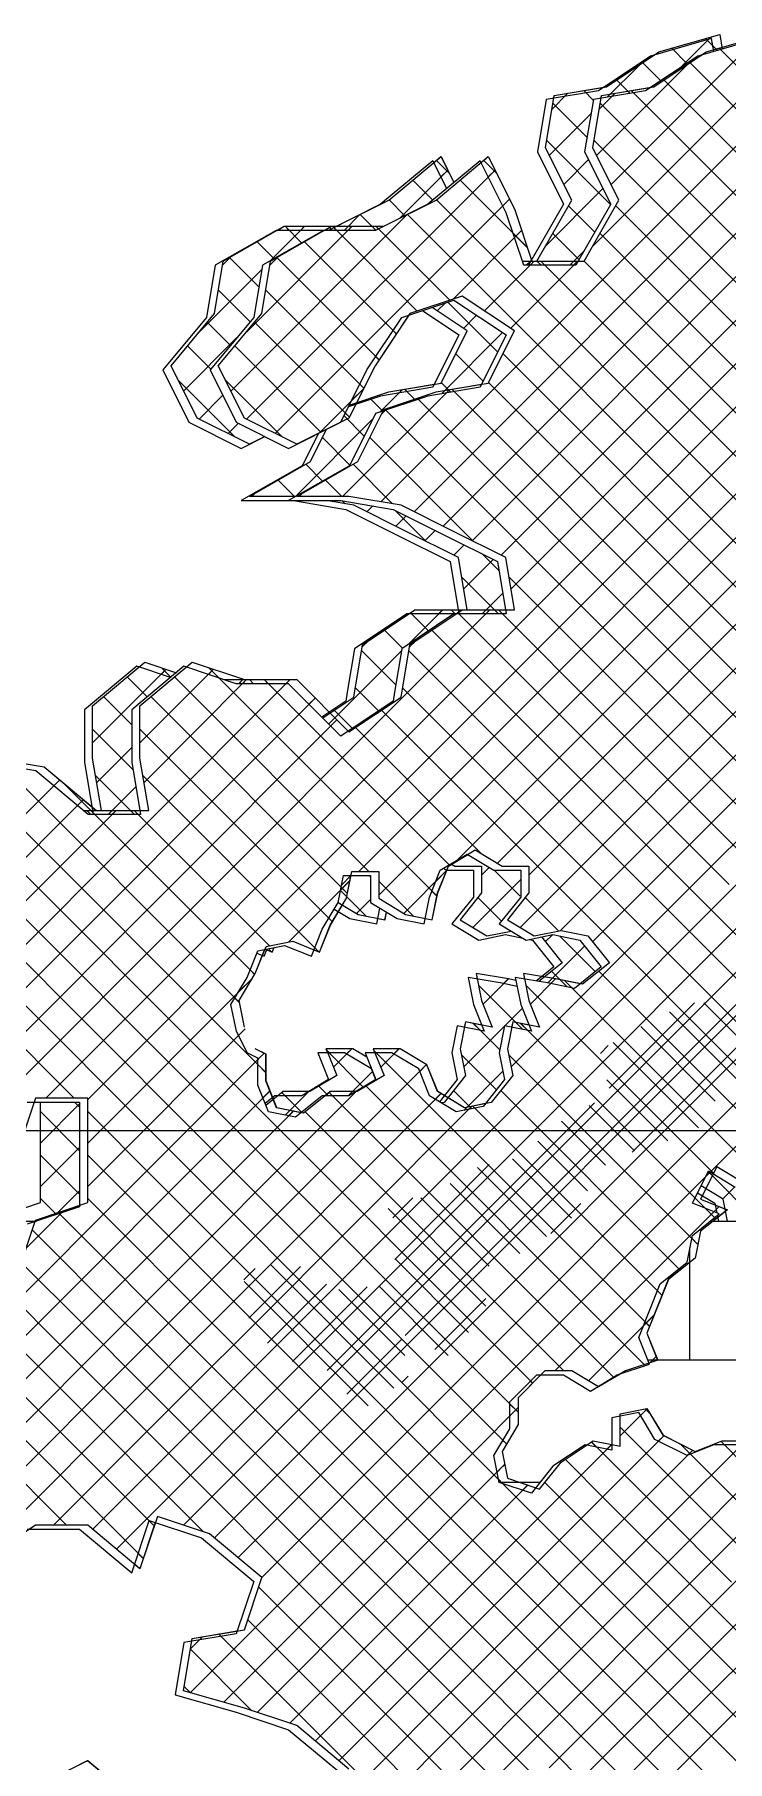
# Model space of a CAD drawing. Header units: millimetres. Extents: x -35517 to 139323, y -3702 to 5999.
# Drawn here: x 2637 to 3886, y 2884 to 5999 of the extents above; entities that cross this region are included whole.
import ezdxf

# ---------------------------------------------------------------- set-up
doc = ezdxf.new("R2010")
doc.units = ezdxf.units.MM
for name, color, linetype, lineweight in [('A-ROOF-OTLN', 132, 'Continuous', 5), ('A-ROOF-PATT', 132, 'Continuous', 9), ('G-ANNO-TEXT', 231, 'Continuous', 5), ('G-IMPT', 8, 'Continuous', 5), ('L-PLNT', 71, 'Continuous', 5)]:
    doc.layers.add(name, color=color, linetype=linetype, lineweight=lineweight)

# ---------------------------------------------------------------- blocks, each defined once
blk = doc.blocks.new('SVA_Shades of Green Tree - Australian_Tree_based_on_Leopard_Tree_2901-V131-GENERAL NORTH ELEVATION')
at = {"layer": 'G-IMPT'}
for p, q in [((3676.2, 5728.9), (3941.3, 5994.5)), ((3373.5, 5112), (4227.7, 5967.7)), ((3425.7, 5085.9), (4298.9, 5960.5)), ((3495.6, 4685.3), (4763.6, 5955.5)), ((3873.2, 5971.9), (3870.7, 5974.4)), ((4763.8, 5080), (3870.9, 5974.4)), ((3321.3, 5138.2), (4125, 5943.3)), ((3477.9, 5059.8), (4362.5, 5945.8)), ((3495.7, 4999.1), (4414.7, 5919.7)), ((3643.1, 5617.4), (3967, 5941.8)), ((3650.1, 5781.2), (3813.7, 5945.2)), ((4763.8, 5001.5), (3818.5, 5948.4)), ((3260.9, 5156.1), (4008.3, 5904.8)), ((3353.9, 4778.7), (4478.1, 5904.8)), ((3398.1, 4744.6), (4556.4, 5904.8)), ((3442.3, 4710.4), (4638.4, 5908.5)), ((3654.9, 5864.5), (3683.5, 5893.2)), ((3677.5, 5887.2), (3683.4, 5893.2)), ((3716.4, 5893.7), (3712.1, 5898)), ((4689.1, 4919.5), (3712.3, 5898)), ((4741.3, 4945.6), (3771.6, 5917)), ((4638.6, 4891.6), (3656.7, 5875.2)), ((3874.5, 4986.5), (4763.8, 5877.2)), ((4588.5, 4863.4), (3645.5, 5808)), ((3470, 5748.3), (3446.4, 5772)), ((3470.1, 5748.3), (3446.5, 5772)), ((3018.5, 5305.5), (3467, 5754.7)), ((3525.2, 5614.7), (3403.8, 5736.4)), ((3454.6, 5742.4), (3466.9, 5754.7)), ((3070.7, 5279.3), (3493.1, 5702.4)), ((3480.7, 5690.1), (3493, 5702.4)), ((2990.7, 5356), (3308.3, 5674.2)), ((4180.1, 4801.9), (3309, 5674.5)), ((4198.6, 4861.9), (3361.1, 5700.7)), ((4381.1, 4992.7), (3684.7, 5690.3)), ((3018.5, 5462.3), (3209.1, 5653.2)), ((3180.9, 5645.8), (3173.5, 5653.2)), ((3326.4, 5500.2), (3173.7, 5653.2)), ((3201.5, 5645.8), (3208.9, 5653.2)), ((3256.7, 5648.3), (3251.8, 5653.2)), ((3385.1, 5519.8), (3252, 5653.2)), ((3391.1, 5521.8), (3514.9, 5645.8)), ((3525.1, 5614.7), (3499.4, 5640.5)), ((3501.9, 5632.9), (3514.8, 5645.8)), ((4312.3, 4983.2), (3656.2, 5640.4)), ((3289, 5459.2), (3123.3, 5625.2)), ((3061, 5583.3), (3075.7, 5598)), ((3257.7, 5412.1), (3073.4, 5596.7)), ((3448.1, 5500.4), (3537.7, 5590.3)), ((3495, 5469.1), (3616, 5590.3)), ((3530.2, 5582.9), (3537.6, 5590.3)), ((3556.9, 5582.9), (3549.5, 5590.3)), ((4231.4, 4907.3), (3549.7, 5590.3)), ((3608.5, 5582.9), (3615.9, 5590.3)), ((4271.9, 4945.3), (3627.7, 5590.5)), ((3230.4, 5361), (3053.5, 5538.2)), ((3204.3, 5308.8), (3033.3, 5480.1)), ((3288.9, 5459.2), (3283.1, 5465.1)), ((3152.9, 5281.8), (2997.7, 5437.3)), ((3941.5, 4962.5), (3481.4, 5423.3)), ((3257.6, 5412.1), (3251.7, 5418)), ((3083.5, 5272.9), (2980.8, 5375.8)), ((3150.2, 5280.5), (3230.3, 5360.7)), ((3208.1, 5338.7), (3230.1, 5360.7)), ((3230.3, 5361), (3223, 5368.4)), ((3393.1, 5354.9), (3388.8, 5359.1)), ((3820.5, 4926.9), (3389, 5359.1)), ((3840.1, 4985.7), (3455.3, 5371.1)), ((3192.1, 5165.7), (3384.5, 5358.4)), ((3328.4, 5341.2), (3326.6, 5343.1)), ((3800.9, 4868), (3326.7, 5343.1)), ((3378.5, 5352.4), (3384.4, 5358.4)), ((3204.2, 5308.8), (3196.9, 5316.1)), ((3261.9, 5314), (3273.1, 5325.2)), ((3269.7, 5321.6), (3267.8, 5323.5)), ((3741.1, 4849.6), (3268, 5323.5)), ((3269.2, 5321.4), (3272.9, 5325.2)), ((3427.9, 5084.8), (3241, 5272.1)), ((3282, 5152.6), (3210.9, 5223.8)), ((3190.6, 5165.7), (3161, 5195.3)), ((3112.3, 5165.7), (3111.2, 5166.7)), ((3113.8, 5165.7), (3119.9, 5171.7)), ((3671.3, 4841), (3492.1, 5020.5)), ((3823.2, 4935.1), (3874.5, 4986.5)), ((3953.5, 4872), (3840.1, 4985.7)), ((3309.7, 4812.9), (3457.8, 4961.2)), ((3401.9, 4953.8), (3399.8, 4956)), ((3663.8, 4691.6), (3399.9, 4956)), ((3450.3, 4953.8), (3457.7, 4961.2)), ((3480.2, 4953.8), (3472.9, 4961.2)), ((3667.5, 4766.3), (3473, 4961.2)), ((3664.1, 4697.3), (3932.2, 4965.8)), ((3591.9, 4685.3), (3352.9, 4924.6)), ((3737.8, 4849.6), (3823.2, 4935.1)), ((3987.1, 4760), (3820.5, 4926.9)), ((3312.8, 4894.4), (3323.2, 4904.8)), ((3528, 4482.5), (3956, 4911.2)), ((3513.6, 4685.3), (3311.7, 4887.5)), ((4117.2, 4551.2), (3800.9, 4868)), ((2240.5, 3977.2), (3097.3, 4835.4)), ((2826.6, 4721.1), (2959.3, 4854)), ((2833.9, 4650), (3019, 4835.4)), ((3239.5, 4489.2), (2889, 4840.3)), ((2950, 4844.8), (2959.2, 4854)), ((2969.1, 4838.4), (2950.7, 4856.8)), ((3362.3, 4444.6), (2950.8, 4856.8)), ((3011.5, 4828), (3018.9, 4835.4)), ((3057.8, 4828), (3050.4, 4835.4)), ((3385.1, 4500.3), (3050.5, 4835.4)), ((3089.8, 4828), (3097.2, 4835.4)), ((3668.2, 4779.8), (3737.8, 4849.6)), ((4020.5, 4491.2), (3671.3, 4841)), ((4068.9, 4521.2), (3741.1, 4849.6)), ((2283.2, 3941.5), (3142.5, 4802.2)), ((2405.9, 3907.5), (3309.7, 4812.9)), ((3200.8, 4449.6), (2846.3, 4804.7)), ((3131.3, 4791.1), (3142.3, 4802.2)), ((3301.5, 4819.2), (3300.5, 4820.3)), ((3662.5, 4457.7), (3301.5, 4819.2)), ((3560.8, 4436.9), (3950.8, 4827.6)), ((2656.9, 4080.5), (3353.9, 4778.7)), ((3597.4, 4444.4), (3262.2, 4780.2)), ((3573.8, 4685.3), (3668.2, 4779.8)), ((3659.1, 4457), (3977.9, 4776.3)), ((2327.6, 3907.5), (3181.6, 4763)), ((2732.3, 4077.7), (3398.1, 4744.6)), ((3173.6, 4398.4), (2826.6, 4746)), ((3170.5, 4751.9), (3181.5, 4763)), ((3442.5, 4521.2), (3215.2, 4748.8)), ((3970.1, 4463.3), (3667.5, 4766.3)), ((3221.5, 4489.2), (3442.3, 4710.4)), ((3751, 4470.6), (4006.1, 4726.1)), ((3006.4, 4252.2), (2566.6, 4692.7)), ((3257.1, 4446.4), (3495.6, 4685.3)), ((3395.2, 4506.3), (3573.8, 4685.3)), ((3471.1, 4504), (3652.1, 4685.3)), ((3727.5, 4471), (3513.6, 4685.3)), ((3808.1, 4468.7), (3591.9, 4685.3)), ((3652.1, 4685.3), (3664.1, 4697.3)), ((3889.1, 4466), (3663.8, 4691.6)), ((3826.8, 4468.1), (4051.8, 4693.5)), ((2984.2, 4117.6), (2454, 4648.6)), ((2486, 4458.3), (2682, 4654.6)), ((3032.9, 4147.2), (2508.9, 4672.1)), ((2671.1, 4643.9), (2681.8, 4654.6)), ((2745.2, 4592.1), (2687.4, 4650)), ((3033.5, 4303.5), (2687.5, 4650)), ((3149.1, 4344.5), (2831.8, 4662.3)), ((2496.7, 4390.7), (2724.7, 4619)), ((2713.9, 4608.3), (2724.6, 4619)), ((2185.8, 4000.8), (2783.5, 4599.5)), ((2945.9, 4077.5), (2440.6, 4583.6)), ((2776, 4592.1), (2783.4, 4599.5)), ((2823.5, 4592.1), (2816.1, 4599.5)), ((3060.4, 4354.9), (2816.2, 4599.5)), ((3302.5, 4413.5), (3379.5, 4490.7)), ((3359.9, 4471.1), (3379.4, 4490.7)), ((3395, 4506.3), (3398.6, 4509.9)), ((2919.8, 4025.2), (2483.3, 4462.4)), ((3088.2, 3649.8), (3902.5, 4465.5)), ((3094.2, 4361.7), (3205.5, 4473.1)), ((3159.7, 3643), (3977.2, 4461.9)), ((3188.8, 4456.6), (3205.3, 4473.1)), ((3200.6, 4449.6), (3189.6, 4460.6)), ((3319.8, 4408.9), (3257.1, 4471.7)), ((3495.8, 4136.6), (3826.8, 4468.1)), ((3584.6, 4382.4), (3659.1, 4457)), ((3642.9, 4362.3), (3751, 4470.6)), ((4247, 3872.2), (3662.5, 4457.7)), ((4278.4, 3919.2), (3727.5, 4471)), ((4247.9, 4028.1), (3808.1, 4468.7)), ((3231.2, 3636.2), (4025.7, 4432.1)), ((3362.2, 4444.6), (3353, 4453.9)), ((3512.2, 4388.3), (3560.8, 4436.9)), ((3532.4, 4431.1), (3521.4, 4442.2)), ((3581.7, 4381.8), (3532.4, 4431.1)), ((4082.3, 3958.7), (3597.4, 4444.4)), ((3173.5, 4398.4), (3167.1, 4404.8)), ((3302.7, 3629.4), (4074.3, 4402.3)), ((2885.6, 3981), (2496.7, 4370.5)), ((3315, 3563.3), (4122.9, 4372.5)), ((2708, 4080.5), (2431.8, 4357.2)), ((3149, 4344.5), (3141.9, 4351.6)), ((3336.1, 3506), (4168.6, 4339.9)), ((3033.4, 4303.5), (3025.2, 4311.6)), ((3384.5, 3476), (4214.2, 4307.2)), ((4078.4, 3884.2), (3654.1, 4309.3)), ((2732.3, 3999.2), (3029.7, 4297)), ((3003.9, 4271.4), (3029.5, 4297)), ((3861, 3945.1), (3522.5, 4284.2)), ((3530.7, 4249.9), (3576.2, 4295.5)), ((3567.5, 4286.9), (3576.1, 4295.5)), ((3605.6, 4279.2), (3592.7, 4292.2)), ((4059.1, 3825.1), (3592.8, 4292.2)), ((3006.3, 4252.2), (2997.6, 4260.9)), ((3305.1, 3651.8), (3902.1, 4249.8)), ((3672.6, 4098.3), (3826.4, 4252.4)), ((4030.9, 4064.5), (3843.3, 4252.4)), ((3525.9, 4202.2), (3513, 4215.1)), ((3865.3, 3862.4), (3513.2, 4215.1)), ((3714.1, 3983), (3960.8, 4230.2)), ((3864.1, 4074.7), (3729.7, 4209.4)), ((4009.4, 4007.6), (3781.6, 4235.8)), ((2750.5, 3939), (3016.6, 4205.5)), ((3004.2, 4193.2), (3016.4, 4205.5)), ((3656.9, 4161), (3670.9, 4175)), ((3833.9, 4026.5), (3680.2, 4180.5)), ((2924.7, 4035.1), (3042.2, 4152.8)), ((3053.9, 4126.2), (3032.9, 4147.2)), ((3039.1, 4149.7), (3042.1, 4152.8)), ((3042.1, 4152.8), (3050.7, 4161.4)), ((3042.2, 4152.8), (3050.8, 4161.4)), ((3252.7, 4162.1), (3248.5, 4166.4)), ((3745.8, 3668.4), (3248.6, 4166.4)), ((3260.7, 4136.3), (3293.8, 4169.5)), ((3284.3, 4160.1), (3293.7, 4169.5)), ((3832.9, 3816.5), (3491.5, 4158.4)), ((2825, 3621.4), (3343.5, 4140.8)), ((3534.8, 3566), (2984.2, 4117.6)), ((3053.7, 4126.2), (3039.1, 4140.9)), ((3331.1, 4128.6), (3343.4, 4140.8)), ((3778.6, 4003.4), (3668.8, 4113.5)), ((2527.7, 3559), (3061.1, 4093.3)), ((2807, 3681.9), (3216.5, 4092)), ((2945.2, 3663.5), (3369.5, 4088.4)), ((3048.4, 4080.7), (3061, 4093.3)), ((3173.5, 4084.6), (3167.8, 4090.4)), ((3681.5, 3575.9), (3167.9, 4090.4)), ((3736.1, 3599.6), (3234.7, 4101.9)), ((3359.2, 4078.3), (3369.3, 4088.4)), ((3800.9, 3770.1), (3477.4, 4094.1)), ((2596.2, 3549.2), (3103.2, 4057)), ((2849.3, 3939), (2732.3, 4056.1)), ((3508.6, 3513.8), (2945.9, 4077.5)), ((3016.7, 3656.6), (3425, 4065.6)), ((3094.4, 4048.4), (3103, 4057)), ((3590.9, 3588.3), (3124.4, 4055.5)), ((3164, 3588.9), (3646.1, 4071.7)), ((3419.6, 4060.4), (3424.8, 4065.6)), ((3430.7, 4062.3), (3427, 4066)), ((3768.1, 3724.4), (3427.1, 4066)), ((3718.5, 3985.2), (3636.8, 4067.1)), ((2828.8, 3939), (2924.7, 4035.1)), ((3487.6, 3456.4), (2919.8, 4025.2)), ((3666.3, 3959.1), (3586.7, 4038.8)), ((3633.8, 3913.2), (3544.3, 4002.9)), ((2771, 3939), (2732.3, 3977.7)), ((3229.7, 3636.3), (2885.6, 3981)), ((3286, 3789.5), (3456.5, 3960.3)), ((3604.6, 3864), (3498.1, 3970.7)), ((2459.2, 3568.8), (2828.8, 3939)), ((2732.3, 3920.8), (2750.5, 3939)), ((3056.6, 3652.8), (2771, 3939)), ((3143.2, 3644.6), (2849.3, 3939)), ((3511.7, 3800.3), (3385.8, 3926.4)), ((3559.9, 3830.4), (3435.4, 3955.1)), ((3847.1, 3939.6), (3854.8, 3947.2)), ((2970.1, 3661.1), (2732.3, 3899.3)), ((3282.6, 3864.6), (3318.7, 3900.7)), ((3456.4, 3777.2), (3333.1, 3900.7)), ((3846, 3881.6), (3827.4, 3900.2)), ((2621.1, 3809.4), (2688.9, 3877.3)), ((2680.9, 3872.2), (2679.1, 3874.1)), ((2933.6, 3619.3), (2679.2, 3874.1)), ((2685.1, 3873.6), (2688.8, 3877.3)), ((3450.2, 3705), (3274.3, 3881.2)), ((3567.3, 3836), (3621.5, 3890.3)), ((3574.8, 3588.3), (3871, 3884.9)), ((3861.4, 3875.4), (3870.8, 3884.9)), ((3865.2, 3862.4), (3862.8, 3864.8)), ((2794, 3680.6), (2632.2, 3842.7)), ((3832.7, 3816.5), (3821.7, 3827.5)), ((2724.1, 3672.3), (2612.6, 3783.9)), ((3014, 3752.4), (3034.6, 3773)), ((3023.2, 3683.2), (3116.2, 3776.3)), ((3284.6, 3557.2), (3062.6, 3779.5)), ((3419.1, 3657.7), (3286.6, 3790.5)), ((3800.8, 3770.1), (3798.3, 3772.5)), ((2699.3, 3618.6), (2574, 3744.2)), ((3238.3, 3525.1), (3014.3, 3749.5)), ((3056.8, 3638.3), (3163.2, 3744.9)), ((3101.7, 3604.9), (3236.2, 3739.6)), ((3382.5, 3616), (3257.3, 3741.4)), ((2674.6, 3564.9), (2527, 3712.8)), ((3304.3, 3615.9), (3185, 3735.3)), ((3358.6, 3627), (3450.2, 3718.7)), ((3768, 3724.4), (3759.6, 3732.8)), ((2424, 3298.3), (2807, 3681.9)), ((2819.8, 3654.8), (2794, 3680.6)), ((3635.2, 3570.3), (3754.2, 3689.5)), ((3734.5, 3669.9), (3754.1, 3689.5)), ((3745.6, 3668.4), (3737.3, 3676.8)), ((2833.7, 3562.4), (2724.1, 3672.3)), ((2741.4, 3302.4), (3088.2, 3649.8)), ((2933.6, 3540.8), (2819.8, 3654.8)), ((2833.7, 3551.8), (2933.6, 3651.8)), ((2933.6, 3651.8), (2945.2, 3663.5)), ((2933.6, 3573.4), (3016.7, 3656.6)), ((3558.1, 3072.1), (2970.1, 3661.1)), ((3636.4, 3072.1), (3056.6, 3652.8)), ((3199.6, 3546.1), (3299.3, 3645.9)), ((2451.2, 3247), (2825, 3621.4)), ((3326.3, 2990.6), (2699.3, 3618.6)), ((2784.1, 3266.8), (3159.7, 3643)), ((2905.4, 3309.9), (3231.2, 3636.2)), ((3479.8, 3072.1), (2933.6, 3619.3)), ((2960.9, 3287), (3302.7, 3629.4)), ((3706, 3080.8), (3143.2, 3644.6)), ((3315, 3550.9), (3229.7, 3636.3)), ((3745.9, 3602.9), (3757.4, 3614.4)), ((3746, 3602.9), (3757.5, 3614.4)), ((3865.7, 3252.2), (4222.2, 3609.3)), ((2694.3, 3309.9), (2432, 3572.7)), ((2832.7, 3249.7), (2523.4, 3559.6)), ((2529.5, 3247), (2833.7, 3551.8)), ((2941.2, 3297.9), (2674.6, 3564.9)), ((2895.1, 3500.9), (2833.7, 3562.4)), ((2861.2, 3500.9), (2933.6, 3573.4)), ((3003.6, 3251.4), (3315, 3563.3)), ((3298.8, 3567.1), (3310.4, 3578.7)), ((3534.7, 3566), (3531, 3569.7)), ((2852.3, 3308.5), (2614.7, 3546.5)), ((3423.6, 3049.9), (2933.6, 3540.8)), ((3398.3, 3467.5), (3315, 3550.9)), ((3432.8, 3446.1), (3508.6, 3522)), ((3508.5, 3513.8), (3493.8, 3528.5)), ((3493.8, 3507.3), (3508.5, 3522)), ((2670.6, 3309.9), (2861.2, 3500.9)), ((3375, 3020.3), (2895.1, 3500.9)), ((3046.3, 3215.7), (3336.1, 3506)), ((3692.5, 3470.8), (3741.3, 3519.7)), ((3729.2, 3507.8), (3741.1, 3519.7)), ((3746.6, 3510.6), (3737.4, 3519.8)), ((3746.7, 3510.6), (3737.5, 3519.8)), ((2917, 3007.7), (3384.5, 3476)), ((3759.6, 3105.6), (3398.3, 3467.5)), ((3487.5, 3456.4), (3481.1, 3462.8)), ((3649.7, 3450.8), (3640.5, 3460)), ((3762, 3338.5), (3640.6, 3460)), ((3656.6, 3356.5), (3771.2, 3471.3)), ((4002.9, 3175.6), (3692.5, 3486.5)), ((3761.3, 3461.5), (3771.1, 3471.3)), ((3782.3, 3325.5), (3918.9, 3462.3)), ((3880.5, 3454.9), (3874, 3461.4)), ((3924.2, 3411.2), (3874.1, 3461.4)), ((2977.9, 2990.3), (3432.8, 3446.1)), ((3589.7, 3367.9), (3677.3, 3455.7)), ((3667.6, 3354.6), (3593.6, 3428.7)), ((3668.6, 3447.1), (3677.2, 3455.7)), ((3723.5, 3345), (3823.4, 3445.2)), ((3819.1, 3438), (3800.5, 3456.6)), ((4115.2, 3141.5), (3800.6, 3456.6)), ((3814.1, 3436), (3823.3, 3445.2)), ((3037.9, 2972.1), (3481.2, 3416.1)), ((3470.7, 3405.7), (3481.1, 3416.1)), ((3481.1, 3416.1), (3484.2, 3419.2)), ((3481.2, 3416.1), (3484.3, 3419.2)), ((3096.7, 2952.5), (3525.8, 3382.3)), ((3142.8, 2920.3), (3589.7, 3367.9)), ((3480.3, 3385.1), (3473.5, 3392)), ((3516.5, 3373.1), (3525.7, 3382.3)), ((3573.2, 3370.7), (3556.9, 3387.1)), ((3811.3, 3132.2), (3573.2, 3370.7)), ((3824, 3288.9), (3919.8, 3384.9)), ((3237.2, 2936.3), (3656.6, 3356.5)), ((3437, 3058), (3723.5, 3345)), ((3852.3, 3169.6), (3667.6, 3354.6)), ((3893.3, 3206.9), (3762, 3338.5)), ((2852.2, 3308.5), (2843, 3317.7)), ((3529.3, 3072.1), (3782.3, 3325.5)), ((3607.6, 3072.1), (3824, 3288.9)), ((2832.6, 3249.7), (2823.4, 3258.9)), ((3685.9, 3072.1), (3865.7, 3252.2)), ((3728.5, 3036.4), (3908.1, 3216.2)), ((3277.6, 2961), (3040.7, 3198.2)), ((3779.8, 3009.3), (3962.9, 3192.7)), ((3831.1, 2982.3), (4017.7, 3169.2)), ((4240.6, 2780.6), (3852.3, 3169.6)), ((3228.9, 2931.3), (3021.1, 3139.4)), ((4145.5, 2797.4), (3811.3, 3132.2)), ((3857.9, 2930.7), (4072.5, 3145.7)), ((3028.5, 2975.2), (2917.6, 3086.2)), ((2917.7, 3086.9), (2939.3, 3108.6)), ((2933.3, 3102.7), (2939.2, 3108.6)), ((2972.8, 3109.2), (2968.6, 3113.5)), ((3180.2, 2901.6), (2968.7, 3113.5)), ((4065.5, 2799.1), (3759.6, 3105.6)), ((2622, 2241.7), (3437, 3058)), ((2646.5, 2187.8), (3529.3, 3072.1)), ((2693.4, 2156.4), (3607.6, 3072.1)), ((3238.1, 2623.6), (3677.3, 3063.5)), ((4318.4, 2232.1), (3479.8, 3072.1)), ((4526.2, 2102.3), (3558.1, 3072.1)), ((3880.4, 2827.7), (3636.4, 3072.1)), ((3677.3, 3063.5), (3685.9, 3072.1)), ((3774.6, 3012.1), (3706, 3080.8)), ((3664.3, 2808.9), (3423.6, 3049.9)), ((3564.7, 2872.3), (3728.5, 3036.4)), ((2918, 3007.5), (2906.4, 3019)), ((3528.2, 2866.7), (3375, 3020.3)), ((3612.6, 2841.8), (3779.8, 3009.3)), ((3858.5, 2928.1), (3774.6, 3012.1)), ((3445.9, 2792.3), (3277.6, 2961)), ((3480.4, 2836.3), (3326.3, 2990.6)), ((3660.4, 2811.3), (3831.1, 2982.3)), ((3185.5, 2884.6), (3237.2, 2936.3)), ((3432.9, 2727), (3228.9, 2931.3)), ((3708.3, 2780.8), (3857.9, 2930.7)), ((3416.3, 2665.1), (3180.2, 2901.6)), ((3997.2, 2789.1), (3858.5, 2928.1))]:
    blk.add_line(p, q, dxfattribs=at)
at = {"layer": 'G-IMPT', "flags": 128}
for points in [[(2638.1, 2838.1), (2732.3, 2885.3), (2826.6, 2806.7)], [(3203.5, 2869.6), (3109.3, 2948.2), (3015.1, 2979.7), (2905.1, 3011.1), (2920.8, 3105.5), (3015.1, 3121.2), (3046.5, 3215.6), (2952.2, 3294.2), (2858, 3325.7), (2826.6, 3231.3), (2732.3, 3309.9), (2638.1, 3309.9), (2543.9, 3247)], [(2606.7, 3766), (2638.1, 3860.4), (2732.3, 3891.8), (2732.3, 4080.5), (2638.1, 4080.5), (2606.7, 3986.2)], [(2559.6, 4693.9), (2653.8, 4678.1), (2748, 4599.5), (2842.3, 4599.5), (2826.6, 4693.9), (2826.6, 4788.2), (2920.8, 4866.9), (3015.1, 4835.4), (3109.3, 4835.4), (3203.5, 4741), (3297.8, 4803.9), (3313.5, 4898.3), (3407.7, 4961.2), (3502, 4961.2), (3486.3, 5055.6), (3392, 5102.8), (3297.8, 5149.9), (3203.5, 5165.7), (3109.3, 5165.7), (3219.2, 5228.6), (3266.4, 5322.9), (3360.6, 5354.4), (3454.8, 5370.1), (3502, 5464.5), (3407.7, 5527.4), (3313.5, 5495.9), (3250.7, 5401.6), (3203.5, 5307.2), (3109.3, 5260), (3015.1, 5307.2), (2967.9, 5401.6), (3046.5, 5495.9), (3062.2, 5590.3), (3172.1, 5653.2), (3266.4, 5653.2), (3360.6, 5700.4), (3454.8, 5779), (3502, 5684.6), (3533.4, 5590.3), (3627.6, 5590.3), (3690.4, 5700.4), (3643.3, 5794.7), (3659, 5889.1), (3753.3, 5904.8), (3847.5, 5967.7), (3957.5, 5999.2)], [(3839, 5962.1), (3847.4, 5967.7), (3957.3, 5999.2), (3973, 5904.8), (4063.7, 5904.8)], [(3658.1, 5884), (3658.9, 5889.1), (3748.3, 5904)], [(3441.7, 5768.2), (3454.7, 5779), (3501.8, 5684.6), (3533.3, 5590.3), (3617, 5590.3)], [(3159.1, 5645.8), (3172, 5653.2), (3266.2, 5653.2)], [(3311.2, 5492.7), (3250.5, 5401.6), (3203.4, 5307.2), (3188.7, 5299.8)], [(3264.7, 5319.9), (3266.2, 5322.9), (3360.5, 5354.4), (3442.7, 5368.1)], [(3396.5, 4953.8), (3407.6, 4961.2), (3485.9, 4961.2)], [(2910.2, 4858.1), (2920.7, 4866.9), (3014.9, 4835.4), (3109.2, 4835.4), (3202, 4742.5)], [(2449.3, 4645.5), (2449.5, 4646.7), (2559.4, 4693.9), (2653.7, 4678.1), (2747.9, 4599.5), (2826.2, 4599.5)], [(3015.2, 4208.3), (3005.5, 4256.7), (3034.5, 4305.2), (3053.9, 4353.6), (3102.2, 4363.3), (3150.6, 4343.9), (3170, 4392.3), (3199, 4440.8), (3208.7, 4489.2), (3257.1, 4489.2), (3257.1, 4440.8), (3305.4, 4411.7), (3353.8, 4402), (3363.5, 4450.5), (3382.8, 4498.9), (3431.2, 4528), (3479.6, 4498.9), (3528, 4498.9), (3528, 4450.5), (3489.3, 4402), (3537.6, 4373), (3586, 4382.7), (3634.4, 4373), (3673.1, 4324.5), (3624.7, 4285.8), (3576.3, 4295.5), (3518.3, 4305.2), (3528, 4256.7), (3547.3, 4208.3), (3498.9, 4218), (3489.3, 4169.5), (3498.9, 4121.1), (3460.2, 4072.6), (3411.9, 4063), (3363.5, 4092), (3344.1, 4140.5), (3295.8, 4169.5), (3247.4, 4169.5), (3266.7, 4121.1), (3218.3, 4092), (3170, 4092), (3121.6, 4053.3), (3073.2, 4063), (3053.9, 4111.4), (3053.9, 4159.8), (3034.5, 4169.5)], [(3341, 4404.6), (3353.7, 4402), (3363.4, 4450.5), (3382.7, 4498.9), (3417.6, 4519.9)], [(3140.4, 4348), (3150.5, 4343.9), (3169.8, 4392.3), (3198.9, 4440.8), (3207.1, 4481.8)], [(3015, 4208.3), (3005.4, 4256.7), (3034.4, 4305.2), (3051.8, 4348.8)], [(3620.2, 4286.7), (3576.2, 4295.5), (3518.2, 4305.2), (3520.2, 4295)], [(3528, 4212.1), (3498.8, 4218), (3496.8, 4208)], [(3117.1, 4054.1), (3073.1, 4063), (3053.7, 4111.4), (3053.7, 4159.8), (3034.4, 4169.5)], [(3449.7, 4070.6), (3411.7, 4063), (3363.4, 4092), (3344, 4140.5), (3295.6, 4169.5), (3247.2, 4169.5), (3250.2, 4162.1)], [(3215.8, 4092), (3169.8, 4092), (3160.6, 4084.6)], [(3915, 3927.3), (3866.6, 3956.4), (3837.6, 3898.3), (3886, 3878.9), (3837.6, 3840.1), (3827.9, 3791.7), (3779.5, 3753), (3740.8, 3656.1), (3760.2, 3607.6), (3702.1, 3588.3), (3653.7, 3559.2), (3605.4, 3588.3), (3557, 3588.3), (3508.6, 3539.8), (3508.6, 3491.4), (3479.6, 3442.9), (3489.3, 3394.5), (3547.3, 3375.1), (3586, 3423.6), (3644.1, 3462.3), (3692.5, 3452.6), (3692.5, 3510.8), (3740.8, 3520.4), (3769.9, 3472), (3827.9, 3442.9), (3876.3, 3462.3), (3924.7, 3462.3)], [(3860.3, 3943.9), (3837.5, 3898.3), (3885.8, 3878.9), (3837.5, 3840.1), (3827.8, 3791.7), (3779.4, 3753), (3740.7, 3656.1), (3760.1, 3607.6), (3744.5, 3602.4)], [(2637, 3857.6), (2638, 3860.4), (2717.5, 3886.9)], [(3549.5, 3580.9), (3508.5, 3539.8), (3508.5, 3491.4), (3479.5, 3442.9), (3489.1, 3394.5), (3540.3, 3377.4)], [(3692.7, 3582.6), (3653.6, 3559.2), (3652.4, 3559.9)], [(3692.3, 3506.3), (3692.3, 3510.8), (3740.7, 3520.4), (3769.7, 3472), (3827.8, 3442.9), (3876.2, 3462.3), (3924.5, 3462.3), (3924.5, 3413.9), (3914.9, 3355.8), (3953, 3355.8)], [(3632, 3454.4), (3643.9, 3462.3), (3677.6, 3455.6)], [(2854.2, 3314.6), (2826.5, 3231.3), (2816.9, 3239.3)], [(2919.8, 3100.4), (2920.7, 3105.5), (3002, 3119.1)], [(2717.5, 2878), (2732.2, 2885.3), (2824.9, 2808)]]:
    blk.add_lwpolyline(points, dxfattribs=at)
at = {"layer": 'L-PLNT'}
for p, q in [((3942.7, 5991.8), (3832.7, 5960.3)), ((3832.7, 5960.3), (3738.5, 5897.4)), ((3738.5, 5897.4), (3644.2, 5881.7)), ((3644.2, 5881.7), (3628.5, 5787.3)), ((3644.2, 5881.7), (3644.2, 5881.7)), ((3440, 5771.6), (3345.8, 5693)), ((3487.2, 5677.2), (3440, 5771.6)), ((3440, 5771.6), (3440, 5771.6)), ((3628.5, 5787.3), (3675.6, 5693)), ((3628.5, 5787.3), (3628.5, 5787.3)), ((3345.8, 5693), (3251.6, 5645.8)), ((3518.6, 5582.9), (3487.2, 5677.2)), ((3675.6, 5693), (3612.8, 5582.9)), ((3675.6, 5693), (3675.6, 5693)), ((3157.3, 5645.8), (3047.4, 5582.9)), ((3251.6, 5645.8), (3157.3, 5645.8)), ((3047.4, 5582.9), (3031.7, 5488.5)), ((3047.3, 5582.9), (3047.4, 5582.9)), ((3612.8, 5582.9), (3518.6, 5582.9)), ((3298.7, 5488.5), (3392.9, 5520)), ((3392.9, 5520), (3487.2, 5457.1)), ((3031.7, 5488.5), (2953.1, 5394.2)), ((3031.6, 5488.5), (3031.7, 5488.5)), ((3235.9, 5394.2), (3298.7, 5488.5)), ((3487.2, 5457.1), (3440, 5362.7)), ((2953.1, 5394.2), (3000.3, 5299.8)), ((2953.1, 5394.2), (2953.1, 5394.2)), ((3188.7, 5299.8), (3235.9, 5394.2)), ((3440, 5362.7), (3345.8, 5347)), ((3345.8, 5347), (3251.6, 5315.5)), ((3000.3, 5299.8), (3094.5, 5252.6)), ((3094.5, 5252.6), (3188.7, 5299.8)), ((3251.6, 5315.5), (3204.4, 5221.2)), ((3251.5, 5315.5), (3251.6, 5315.5)), ((3204.4, 5221.2), (3094.5, 5158.3)), ((3094.5, 5158.3), (3188.7, 5158.3)), ((3188.7, 5158.3), (3283, 5142.5)), ((3283, 5142.5), (3377.2, 5095.4)), ((3377.2, 5095.4), (3471.5, 5048.2)), ((3471.5, 5048.2), (3487.2, 4953.8)), ((3392.9, 4953.8), (3298.7, 4890.9)), ((3487.2, 4953.8), (3392.9, 4953.8)), ((3298.7, 4890.9), (3285.7, 4812.7)), ((3298.6, 4890.9), (3298.7, 4890.9)), ((2906, 4859.5), (2811.8, 4780.8)), ((3000.3, 4828), (2906, 4859.5)), ((2906, 4859.5), (2906, 4859.5)), ((3094.5, 4828), (3000.3, 4828)), ((3188.7, 4733.6), (3094.5, 4828)), ((3285.7, 4812.7), (3283, 4796.6)), ((2811.7, 4780.8), (2811.8, 4780.8)), ((2811.8, 4780.8), (2811.8, 4686.5)), ((3283, 4796.6), (3188.7, 4733.6)), ((2639, 4670.7), (2544.8, 4686.5)), ((2811.7, 4686.5), (2811.8, 4686.5)), ((2811.8, 4686.5), (2827.5, 4592.1)), ((2733.2, 4592.1), (2639, 4670.7)), ((2827.5, 4592.1), (2733.2, 4592.1)), ((3368, 4491.5), (3416.4, 4520.6)), ((3416.4, 4520.6), (3464.8, 4491.5)), ((3348.7, 4443.1), (3368, 4491.5)), ((3464.8, 4491.5), (3513.2, 4491.5)), ((3513.2, 4491.5), (3513.2, 4443.1)), ((3184.2, 4433.4), (3193.9, 4481.8)), ((3193.9, 4481.8), (3242.2, 4481.8)), ((3242.2, 4481.8), (3242.2, 4433.4)), ((3155.2, 4384.9), (3184.2, 4433.4)), ((3242.2, 4433.4), (3290.6, 4404.3)), ((3339, 4394.6), (3348.7, 4443.1)), ((3513.2, 4443.1), (3474.5, 4394.6)), ((3290.6, 4404.3), (3339, 4394.6)), ((3474.5, 4394.6), (3522.8, 4365.6)), ((3135.8, 4336.5), (3155.2, 4384.9)), ((3522.8, 4365.6), (3571.2, 4375.3)), ((3571.2, 4375.3), (3619.6, 4365.6)), ((3619.6, 4365.6), (3658.3, 4317.1)), ((3019.7, 4297.8), (3039.1, 4346.2)), ((3039.1, 4346.2), (3087.4, 4355.9)), ((3087.4, 4355.9), (3135.8, 4336.5)), ((3658.3, 4317.1), (3609.9, 4278.4)), ((2990.7, 4249.3), (3019.7, 4297.8)), ((3561.5, 4288.1), (3503.5, 4297.8)), ((3503.5, 4297.8), (3513.2, 4249.3)), ((3609.9, 4278.4), (3561.5, 4288.1)), ((3000.4, 4200.9), (2990.7, 4249.3)), ((3513.2, 4249.3), (3532.5, 4200.9)), ((3484.1, 4210.6), (3474.5, 4162.1)), ((3532.5, 4200.9), (3484.1, 4210.6)), ((3019.7, 4162.1), (3000.4, 4200.9)), ((3039.1, 4152.4), (3019.7, 4162.1)), ((3039.1, 4104), (3039.1, 4152.4)), ((3280.9, 4162.1), (3232.6, 4162.1)), ((3232.6, 4162.1), (3251.9, 4113.7)), ((3329.3, 4133.1), (3280.9, 4162.1)), ((3474.5, 4162.1), (3484.1, 4113.7)), ((3251.9, 4113.7), (3203.5, 4084.6)), ((3348.7, 4084.6), (3329.3, 4133.1)), ((3484.1, 4113.7), (3445.4, 4065.3)), ((3058.4, 4055.6), (3039.1, 4104)), ((3155.2, 4084.6), (3106.8, 4045.9)), ((3203.5, 4084.6), (3155.2, 4084.6)), ((3397.1, 4055.6), (3348.7, 4084.6)), ((2623.3, 4073.1), (2717.5, 4073.1)), ((2717.5, 4073.1), (2717.5, 3884.4)), ((3106.8, 4045.9), (3058.4, 4055.6)), ((3445.4, 4065.3), (3397.1, 4055.6)), ((3822.8, 3890.9), (3851.8, 3949)), ((3851.8, 3949), (3900.2, 3919.9)), ((2717.5, 3884.4), (2623.3, 3853)), ((3871.2, 3871.5), (3822.8, 3890.9)), ((3822.8, 3832.7), (3871.2, 3871.5)), ((3813.1, 3784.3), (3822.8, 3832.7)), ((3764.7, 3745.6), (3813.1, 3784.3)), ((3726, 3648.7), (3764.7, 3745.6)), ((3745.4, 3600.2), (3726, 3648.7)), ((3687.3, 3580.9), (3745.4, 3600.2)), ((3493.8, 3532.4), (3542.2, 3580.9)), ((3542.2, 3580.9), (3590.6, 3580.9)), ((3590.6, 3580.9), (3638.9, 3551.8)), ((3638.9, 3551.8), (3687.3, 3580.9)), ((3493.8, 3484), (3493.8, 3532.4)), ((3726, 3513.1), (3677.6, 3503.4)), ((3677.6, 3503.4), (3677.6, 3445.2)), ((3755, 3464.6), (3726, 3513.1)), ((3464.8, 3435.6), (3493.8, 3484)), ((3813.1, 3435.6), (3755, 3464.6)), ((3474.5, 3387.1), (3464.8, 3435.6)), ((3629.3, 3454.9), (3571.2, 3416.2)), ((3677.6, 3445.2), (3629.3, 3454.9)), ((3861.5, 3454.9), (3813.1, 3435.6)), ((3909.9, 3454.9), (3861.5, 3454.9)), ((3571.2, 3416.2), (3532.5, 3367.7)), ((3532.5, 3367.7), (3474.5, 3387.1)), ((2623.3, 3302.5), (2717.5, 3302.5)), ((2717.5, 3302.5), (2811.8, 3223.9)), ((2811.8, 3223.9), (2843.2, 3318.3)), ((2843.2, 3318.3), (2937.4, 3286.8)), ((2937.4, 3286.8), (3031.7, 3208.2)), ((2811.7, 3223.9), (2811.8, 3223.9)), ((3031.7, 3208.2), (3000.3, 3113.8)), ((3031.6, 3208.2), (3031.7, 3208.2)), ((2906, 3098.1), (2890.3, 3003.7)), ((3000.3, 3113.8), (2906, 3098.1)), ((2906, 3098.1), (2906, 3098.1)), ((2890.3, 3003.7), (3000.3, 2972.3)), ((2890.3, 3003.7), (2890.3, 3003.7)), ((3000.3, 2972.3), (3094.5, 2940.8)), ((3094.5, 2940.8), (3156.7, 2888.9)), ((3156.7, 2888.9), (3188.7, 2862.2))]:
    blk.add_line(p, q, dxfattribs=at)
blk = doc.blocks.new('SVA_Shades of Green Tree - Australian_Tree_based_on_Leopard_Tree_2901-V135-GENERAL NORTH ELEVATION')
at = {"layer": 'G-IMPT'}
for p, q in [((3800.2, 5938.6), (3856, 5994.5)), ((3848.8, 5989.3), (3846.3, 5991.8)), ((3867.9, 5970.4), (3846.5, 5991.8)), ((3851.5, 5990.1), (3855.9, 5994.5)), ((3787.9, 5971.9), (3785.4, 5974.4)), ((3812.9, 5947.1), (3785.6, 5974.4)), ((3867.8, 5970.3), (3859.6, 5978.6)), ((3669.2, 5885.9), (3728.4, 5945.2)), ((3765.9, 5915.7), (3733.3, 5948.4)), ((3569.7, 5864.5), (3598.2, 5893.2)), ((3592.2, 5887.2), (3598.1, 5893.2)), ((3631.1, 5893.7), (3626.9, 5898)), ((3644.1, 5880.8), (3627, 5898)), ((3710.5, 5892.7), (3686.3, 5917)), ((3632.9, 5813.6), (3571.4, 5875.2)), ((3564.8, 5781.2), (3640.1, 5856.6)), ((3675.4, 5692.6), (3560.2, 5808)), ((3384.7, 5748.3), (3361.1, 5772)), ((3384.9, 5748.3), (3361.2, 5772)), ((3590.9, 5728.9), (3635.4, 5773.5)), ((3294.4, 5667.2), (3381.7, 5754.7)), ((3354.6, 5700.3), (3318.5, 5736.4)), ((3369.3, 5742.4), (3381.6, 5754.7)), ((3557.8, 5617.4), (3661.5, 5721.3)), ((3194.7, 5645.8), (3223, 5674.2)), ((3252.1, 5646), (3223.7, 5674.5)), ((3304.3, 5672.2), (3275.8, 5700.7)), ((3646.9, 5642.7), (3599.4, 5690.3)), ((3061.9, 5591.2), (3123.8, 5653.2)), ((3095.6, 5645.8), (3088.3, 5653.2)), ((3118.1, 5623.4), (3088.4, 5653.2)), ((3116.3, 5645.8), (3123.6, 5653.2)), ((3171.4, 5648.3), (3166.6, 5653.2)), ((3174.1, 5645.8), (3166.7, 5653.2)), ((3618.5, 5592.8), (3570.9, 5640.4)), ((3068.3, 5594.9), (3038, 5625.2)), ((3601.7, 5582.9), (3627.7, 5609)), ((2975.7, 5583.3), (2990.4, 5598)), ((3040.9, 5543.9), (2988.2, 5596.7)), ((3516.1, 5590.3), (3531.7, 5590.3)), ((3523.2, 5582.9), (3530.6, 5590.3)), ((3523.4, 5582.9), (3530.7, 5590.3)), ((3550.1, 5582.9), (3542.5, 5590.5)), ((2933.2, 5462.3), (3046.1, 5575.4)), ((3025.4, 5481), (2968.2, 5538.2)), ((3362.8, 5500.4), (3376.9, 5514.6)), ((3471.7, 5426.1), (3381.7, 5516.2)), ((3409.8, 5469.1), (3433.5, 5492.9)), ((2905.4, 5356), (3001.5, 5452.3)), ((2989.8, 5438.2), (2948, 5480.1)), ((3370.2, 5351.1), (3480.5, 5461.5)), ((2954.2, 5395.4), (2912.4, 5437.3)), ((3445.6, 5373.8), (3396.1, 5423.3)), ((2998.2, 5272.9), (2895.5, 5375.8)), ((3307.8, 5354.9), (3303.5, 5359.1)), ((3323.3, 5339.5), (3303.7, 5359.1)), ((3387.2, 5353.9), (3370, 5371.1)), ((2933.2, 5305.5), (2976, 5348.3)), ((3243.1, 5341.2), (3241.3, 5343.1)), ((3264.5, 5319.9), (3241.4, 5343.1)), ((3258.9, 5318), (3299.2, 5358.4)), ((3293.2, 5352.4), (3299.1, 5358.4)), ((2985.4, 5279.3), (3004, 5297.9)), ((3106.8, 5165.7), (3246.7, 5305.7)), ((3231.2, 5274.8), (3194.6, 5311.5)), ((3205.1, 5222.5), (3155.7, 5272.1)), ((3155.9, 5193.4), (3125.6, 5223.8)), ((3105.3, 5165.7), (3075.7, 5195.3)), ((3027, 5165.7), (3025.9, 5166.7)), ((3028.5, 5165.7), (3034.6, 5171.7)), ((3175.6, 5156.1), (3177.8, 5158.3)), ((3196.7, 5152.6), (3191.4, 5157.8)), ((3236, 5138.2), (3246.4, 5148.6)), ((3342.7, 5084.8), (3287, 5140.5)), ((3288.2, 5112), (3306.8, 5130.6)), ((3340.4, 5085.9), (3359, 5104.5)), ((3392.6, 5059.8), (3411.2, 5078.4)), ((3410.4, 4999.1), (3463.4, 5052.2)), ((3474.2, 5031.4), (3443.5, 5062.2)), ((3473.4, 4953.8), (3406.8, 5020.5)), ((3443.4, 4953.8), (3480.9, 4991.4)), ((3309.7, 4898.2), (3372.5, 4961.2)), ((3316.7, 4953.8), (3314.5, 4956)), ((3347.2, 4923.3), (3314.6, 4956)), ((3365, 4953.8), (3372.4, 4961.2)), ((3395, 4953.8), (3387.6, 4961.2)), ((3395.1, 4953.8), (3387.7, 4961.2)), ((3300.2, 4892), (3267.6, 4924.6)), ((3227.5, 4894.4), (3237.9, 4904.8)), ((3224.5, 4812.9), (3297.9, 4886.5)), ((3287.9, 4825.9), (3226.4, 4887.5)), ((2741.3, 4721.1), (2874, 4854)), ((2839.8, 4804.2), (2803.7, 4840.3)), ((2864.7, 4844.8), (2873.9, 4854)), ((2882.4, 4839.8), (2865.4, 4856.8)), ((2882.5, 4839.8), (2865.5, 4856.8)), ((3004.5, 4828), (3011.9, 4835.4)), ((3004.7, 4828), (3012, 4835.4)), ((2811.8, 4753.8), (2761, 4804.7)), ((3167, 4755.4), (3224.5, 4812.9)), ((3216.3, 4819.2), (3215.2, 4820.3)), ((3256.5, 4778.9), (3216.3, 4819.2)), ((3209.5, 4747.5), (3176.9, 4780.2)), ((2814, 4673.2), (2741.3, 4746)), ((2748.6, 4650), (2811.8, 4713.2)), ((2816.6, 4592.1), (2746.5, 4662.3)), ((2769.2, 4592.1), (2819.1, 4642.2)), ((2724.4, 4599.5), (2741, 4599.5)), ((2738.2, 4592.1), (2730.8, 4599.5)), ((2738.3, 4592.1), (2730.9, 4599.5)), ((3442.7, 4482.5), (3456.6, 4496.4)), ((3512.2, 4444.4), (3465.1, 4491.5)), ((3190.5, 4465.2), (3207.1, 4481.8)), ((3242.2, 4479.5), (3239.9, 4481.8)), ((3475.5, 4436.9), (3513.2, 4474.7)), ((3234.5, 4408.9), (3188.5, 4454.9)), ((3217.2, 4413.5), (3242.2, 4438.6)), ((3426.9, 4388.3), (3475.5, 4436.9)), ((3447.1, 4431.1), (3436.1, 4442.2)), ((3478.5, 4399.7), (3447.1, 4431.1)), ((3557.6, 4362.3), (3570.4, 4375.1)), ((3647.7, 4308.6), (3583.7, 4372.8)), ((3063.7, 4344.5), (3058.2, 4350)), ((3063.8, 4344.5), (3058.3, 4350)), ((3561.7, 4288), (3628.3, 4354.7)), ((3597, 4281), (3568.8, 4309.3)), ((3517.3, 4203.9), (3437.2, 4284.2)), ((3445.4, 4249.9), (3490.9, 4295.5)), ((3482.2, 4286.9), (3490.8, 4295.5)), ((3484.4, 4210.5), (3516, 4242.2)), ((3410.6, 4136.6), (3484.1, 4210.2)), ((3440.6, 4202.2), (3427.7, 4215.1)), ((3475.5, 4167.4), (3427.9, 4215.1)), ((3167.5, 4162.1), (3163.2, 4166.4)), ((3229.4, 4100.2), (3163.3, 4166.4)), ((3175.4, 4136.3), (3208.5, 4169.5)), ((3199, 4160.1), (3208.4, 4169.5)), ((3469.3, 4095.2), (3406.2, 4158.4)), ((3202.1, 4084.6), (3246, 4128.6)), ((3410.7, 4058.3), (3481.1, 4128.8)), ((3088.2, 4084.6), (3082.5, 4090.4)), ((3118, 4054.9), (3082.6, 4090.4)), ((3088.7, 4049.5), (3131.2, 4092)), ((3166.7, 4084.6), (3149.4, 4101.9)), ((3425, 4061.2), (3392.1, 4094.1)), ((2647, 3999.2), (2717.5, 4069.8)), ((2717.5, 3985.5), (2647, 4056.1)), ((2717.5, 4063.9), (2708.3, 4073.1)), ((2665.2, 3939), (2717.5, 3991.4)), ((2685.7, 3939), (2647, 3977.7)), ((2647, 3920.8), (2665.2, 3939)), ((2717.5, 3907.1), (2685.7, 3939)), ((3940.4, 3858.6), (3851.2, 3947.9)), ((2675.8, 3870.5), (2647, 3899.3)), ((2674.8, 3870.2), (2717.5, 3913)), ((3877.6, 3898.6), (3899.4, 3920.4))]:
    blk.add_line(p, q, dxfattribs=at)
at = {"layer": 'G-IMPT', "flags": 128}
for points in [[(3516.1, 5590.3), (3542.3, 5590.3), (3605.2, 5700.4), (3558, 5794.7), (3573.7, 5889.1), (3668, 5904.8), (3762.2, 5967.7), (3872.2, 5999.2), (3876.5, 5972.9)], [(3753.7, 5962.1), (3762.1, 5967.7), (3872, 5999.2), (3876.4, 5972.8)], [(3572.8, 5884), (3573.6, 5889.1), (3663.1, 5904)], [(3051.9, 5274), (3024, 5260), (2929.8, 5307.2), (2882.6, 5401.6), (2961.2, 5495.9), (2976.9, 5590.3), (3086.8, 5653.2), (3181.1, 5653.2), (3275.3, 5700.4), (3369.6, 5779), (3392.9, 5732.3)], [(3356.5, 5768.2), (3369.4, 5779), (3392.8, 5732.2)], [(3073.8, 5645.8), (3086.7, 5653.2), (3180.9, 5653.2)], [(3204.1, 5330.6), (3275.3, 5354.4), (3369.6, 5370.1), (3416.7, 5464.5), (3353.3, 5506.8)], [(3204.1, 5330.7), (3275.2, 5354.4), (3357.4, 5368.1)], [(3107.4, 5165.7), (3024, 5165.7), (3134, 5228.6), (3163.1, 5287)], [(3156.1, 4766.3), (3212.5, 4803.9), (3228.2, 4898.3), (3322.4, 4961.2), (3416.7, 4961.2), (3401, 5055.6), (3306.7, 5102.8), (3212.5, 5149.9), (3162.6, 5158.3)], [(3311.2, 4953.8), (3322.3, 4961.2), (3400.6, 4961.2)], [(2724.4, 4599.5), (2757, 4599.5), (2741.3, 4693.9), (2741.3, 4788.2), (2835.5, 4866.9), (2892.2, 4847.9)], [(2824.9, 4858.1), (2835.4, 4866.9), (2892.2, 4847.9)], [(2978.1, 4835.4), (3023.9, 4835.4), (3031.3, 4828)], [(2978.1, 4835.4), (3024, 4835.4), (3031.4, 4828)], [(3387.3, 4503.1), (3394.3, 4498.9), (3442.7, 4498.9), (3442.7, 4450.5), (3404, 4402), (3452.4, 4373), (3496, 4381.7)], [(3184.1, 4433.3), (3220.1, 4411.7), (3268.5, 4402), (3271.3, 4415.9)], [(3255.7, 4404.6), (3268.4, 4402), (3271.2, 4416)], [(3550.6, 4371.1), (3587.8, 4324.5), (3545.6, 4290.7)], [(3052.8, 4348.9), (3065.3, 4343.9), (3068.6, 4352.1)], [(3055.1, 4348), (3065.2, 4343.9), (3068.5, 4352.1)], [(3504.5, 4292.8), (3491.1, 4295.5), (3433, 4305.2), (3442.7, 4256.7), (3462, 4208.3), (3413.6, 4218), (3404, 4169.5), (3413.6, 4121.1), (3374.9, 4072.6), (3370.2, 4071.7)], [(3504.5, 4292.8), (3490.9, 4295.5), (3432.9, 4305.2), (3434.9, 4295)], [(3442.7, 4212.1), (3413.5, 4218), (3411.5, 4208)], [(3235.7, 4154.4), (3210.5, 4169.5), (3162.1, 4169.5), (3181.4, 4121.1), (3133.1, 4092), (3084.7, 4092), (3053.7, 4067.2)], [(3235.7, 4154.3), (3210.3, 4169.5), (3162, 4169.5), (3164.9, 4162.1)], [(3130.6, 4092), (3084.6, 4092), (3075.3, 4084.6)], [(2552.2, 3858.6), (2552.8, 3860.4), (2647, 3891.8), (2647, 4073.1)], [(3886, 3858.6), (3878.1, 3898.3), (3838.4, 3922.1)]]:
    blk.add_lwpolyline(points, dxfattribs=at)
at = {"layer": 'L-PLNT'}
for p, q in [((3857.4, 5991.8), (3747.4, 5960.3)), ((3861.2, 5968.5), (3857.4, 5991.8)), ((3747.4, 5960.3), (3653.2, 5897.4)), ((3653.2, 5897.4), (3558.9, 5881.7)), ((3558.9, 5881.7), (3543.2, 5787.3)), ((3558.9, 5881.7), (3558.9, 5881.7)), ((3354.7, 5771.6), (3260.5, 5693)), ((3379.8, 5721.4), (3354.7, 5771.6)), ((3354.7, 5771.6), (3354.7, 5771.6)), ((3543.2, 5787.3), (3590.3, 5693)), ((3543.2, 5787.3), (3543.2, 5787.3)), ((3260.5, 5693), (3166.3, 5645.8)), ((3590.3, 5693), (3527.5, 5582.9)), ((3590.3, 5693), (3590.3, 5693)), ((3072, 5645.8), (2962.1, 5582.9)), ((3157.3, 5645.8), (3072, 5645.8)), ((2962.1, 5582.9), (2946.4, 5488.5)), ((2962, 5582.9), (2962.1, 5582.9)), ((2946.4, 5488.5), (2867.8, 5394.2)), ((2946.3, 5488.5), (2946.4, 5488.5)), ((3336.1, 5501), (3401.9, 5457.1)), ((3401.9, 5457.1), (3354.7, 5362.7)), ((2867.8, 5394.2), (2915, 5299.8)), ((2867.8, 5394.2), (2867.8, 5394.2)), ((3354.7, 5362.7), (3260.5, 5347)), ((3260.5, 5347), (3202.6, 5327.7)), ((2915, 5299.8), (3009.2, 5252.6)), ((3009.2, 5252.6), (3051.8, 5274)), ((3148.3, 5279.6), (3119.1, 5221.2)), ((3119.1, 5221.2), (3009.2, 5158.3)), ((3009.2, 5158.3), (3094.5, 5158.3)), ((3103.4, 5158.3), (3197.7, 5142.5)), ((3197.7, 5142.5), (3291.9, 5095.4)), ((3291.9, 5095.4), (3386.2, 5048.2)), ((3386.2, 5048.2), (3401.9, 4953.8)), ((3307.6, 4953.8), (3213.4, 4890.9)), ((3392.9, 4953.8), (3307.6, 4953.8)), ((3213.4, 4890.9), (3200.4, 4812.7)), ((3213.3, 4890.9), (3213.4, 4890.9)), ((2820.7, 4859.5), (2726.5, 4780.8)), ((2881.6, 4839.1), (2820.7, 4859.5)), ((2820.7, 4859.5), (2820.7, 4859.5)), ((3200.4, 4812.7), (3197.7, 4796.6)), ((2726.4, 4780.8), (2726.5, 4780.8)), ((2726.5, 4780.8), (2726.5, 4686.5)), ((3197.7, 4796.6), (3154.6, 4767.8)), ((2726.4, 4686.5), (2726.5, 4686.5)), ((2726.5, 4686.5), (2742.2, 4592.1)), ((3373.8, 4495), (3379.5, 4491.5)), ((3379.5, 4491.5), (3427.9, 4491.5)), ((3427.9, 4491.5), (3427.9, 4443.1)), ((3427.9, 4443.1), (3389.2, 4394.6)), ((3177, 4421.4), (3205.3, 4404.3)), ((3205.3, 4404.3), (3253.7, 4394.6)), ((3253.7, 4394.6), (3259.4, 4423.1)), ((3389.2, 4394.6), (3437.5, 4365.6)), ((3437.5, 4365.6), (3485.9, 4375.3)), ((3485.9, 4375.3), (3517.1, 4369)), ((3528.6, 4366.7), (3534.3, 4365.6)), ((3534.3, 4365.6), (3573, 4317.1)), ((3037.3, 4341.8), (3050.5, 4336.5)), ((3050.5, 4336.5), (3055.7, 4349.5)), ((3573, 4317.1), (3541, 4291.5)), ((3476.2, 4288.1), (3418.2, 4297.8)), ((3418.2, 4297.8), (3427.9, 4249.3)), ((3506.6, 4282), (3476.2, 4288.1)), ((3427.9, 4249.3), (3447.2, 4200.9)), ((3398.8, 4210.6), (3389.2, 4162.1)), ((3447.2, 4200.9), (3398.8, 4210.6)), ((3195.7, 4162.1), (3147.3, 4162.1)), ((3147.3, 4162.1), (3166.6, 4113.7)), ((3244, 4133.1), (3195.7, 4162.1)), ((3389.2, 4162.1), (3398.8, 4113.7)), ((3166.6, 4113.7), (3118.3, 4084.6)), ((3251.8, 4113.6), (3244, 4133.1)), ((3398.8, 4113.7), (3366.9, 4073.7)), ((3069.9, 4084.6), (3052.4, 4070.6)), ((3118.3, 4084.6), (3069.9, 4084.6)), ((3832.1, 3909.6), (3863.3, 3890.9)), ((3863.3, 3890.9), (3866.8, 3873.2)), ((3867.7, 3868.7), (3869.7, 3858.6))]:
    blk.add_line(p, q, dxfattribs=at)

msp = doc.modelspace()

# ---------------------------------------------------------------- hatches: boundary and pattern name
at = {"layer": 'A-ROOF-PATT', "lineweight": 5}
h = msp.add_hatch(dxfattribs=at)
h.set_pattern_fill('FP_1', color=256, style=0, pattern_type=2)
h.set_pattern_definition([(90, (18.28, 4161.12), (-100, 6e-15), [])])
h.paths.add_polyline_path([(4209.8, 3607.6), (4228.1, 3607.6), (4258.2, 3619.6), (4258.2, 3668.1), (4238.8, 3716.5), (4287.2, 3745.6), (4335.6, 3735.9), (4433.9, 3815.3), (4468.4, 3858.5), (4225.8, 3858.5), (4219.5, 3852.1), (4171.1, 3852.1), (4139.3, 3858.5), (4062.1, 3858.5), (4055, 3823.1), (3996.9, 3794), (3958.2, 3842.4), (3955, 3858.5), (3854.9, 3858.5), (3822.8, 3832.7), (3813.1, 3784.3), (3764.7, 3745.6), (3726, 3648.7), (3742.4, 3607.6), (4098, 3607.6), (4093.7, 3629.3), (4151.7, 3639), (4198.8, 3607.6)])
h.paths.add_polyline_path([(845.3, 3607.6), (2280, 3607.6), (2309.2, 3648.5), (2403.4, 3695.7), (2497.6, 3695.7), (2591.9, 3758.6), (2623.3, 3853), (2639.8, 3858.5), (756.7, 3858.5), (756.7, 3607.6)])

# ---------------------------------------------------------------- linework, layer by layer
at = {"layer": 'A-ROOF-OTLN'}
for p, q in [((737.4, 3858.6), (2640.2, 3858.6)), ((3855.1, 3858.6), (3955, 3858.6)), ((4098, 3607.6), (3742.4, 3607.6)), ((3474.4, 3387.6), (3548.4, 3387.6))]:
    msp.add_line(p, q, dxfattribs=at)
at = {"layer": 'G-ANNO-TEXT', "color": 7}
msp.add_line((-3301.9, 4021.8), (4357.6, 4021.8), dxfattribs=at)

# ---------------------------------------------------------------- block references
at = {"layer": 'L-PLNT'}
for name in ['SVA_Shades of Green Tree - Australian_Tree_based_on_Leopard_Tree_2901-V135-GENERAL NORTH ELEVATION', 'SVA_Shades of Green Tree - Australian_Tree_based_on_Leopard_Tree_2901-V131-GENERAL NORTH ELEVATION']:
    msp.add_blockref(name, (0, 0), dxfattribs=at)

doc.saveas('drawing.dxf')
